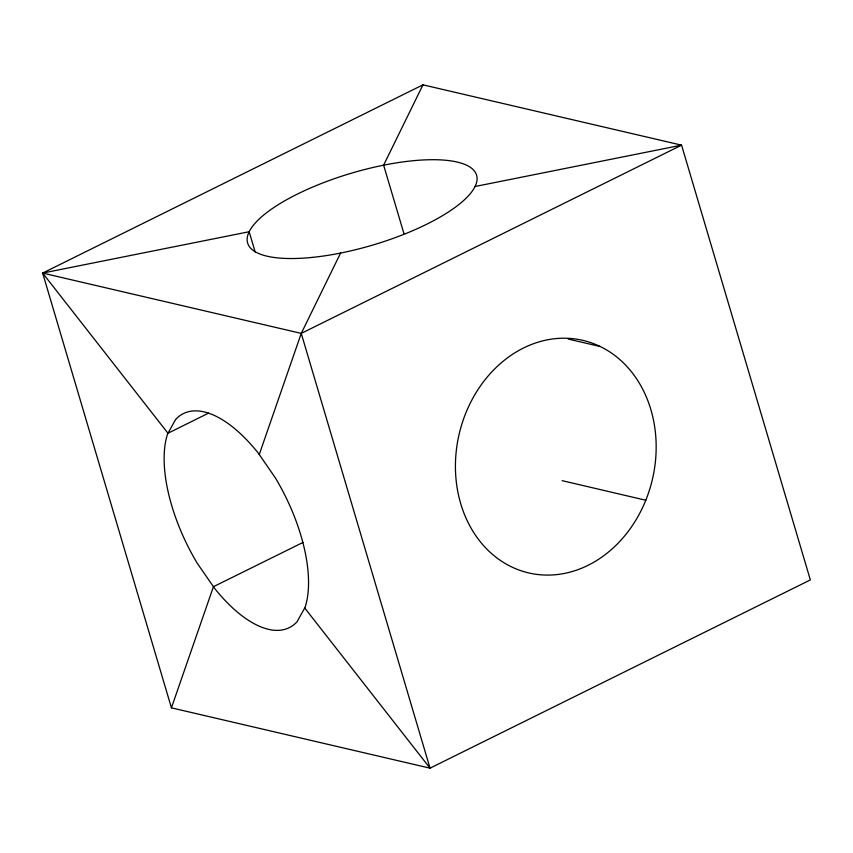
<?xml version="1.0" encoding="UTF-8"?>
<svg xmlns="http://www.w3.org/2000/svg" width="853" height="853" viewBox="0 0 853 853"><rect width="100%" height="100%" fill="white"/><g stroke="black" fill="none" stroke-linecap="round" stroke-linejoin="round"><path stroke-width="1.28" d="M171.432 707.841L42.65 273.077L422.971 84.831L681.568 145.159L810.35 579.923L430.029 768.169L171.432 707.841L213.431 586.704L302.954 542.444M259.248 454.542L301.248 333.395L340.592 253.053M422.971 84.831L383.626 165.173L403.927 233.583M208.548 413.14L167.977 433.249L42.65 273.077L301.248 333.395L681.568 145.159L475.057 186.498M42.65 273.077L249.161 231.728L255.175 251.998M568.098 339.046L600.267 346.531A119.399 99.247 -76.9 0 1 611.505 549.471A119.399 99.247 -76.9 0 1 455.63 473.991A119.399 99.247 -76.9 0 1 600.267 346.531M562.116 480.655L645.796 500.242M304.702 607.986L430.029 768.169L301.248 333.395M175.59 419.527L167.551 434.028A119.399 54.784 63.7 0 0 197.288 563.311L214.338 588.016A119.399 54.784 63.7 0 0 297.089 621.709L305.129 607.219A119.399 54.784 63.7 0 0 275.391 477.936L258.342 453.22A119.399 54.784 63.7 0 0 175.59 419.527M312.091 257.414A119.399 37.489 -16.5 0 0 476.774 175.899A119.399 37.489 -16.5 0 0 297.462 194.036A119.399 37.489 -16.5 0 0 312.091 257.414"/></g></svg>
